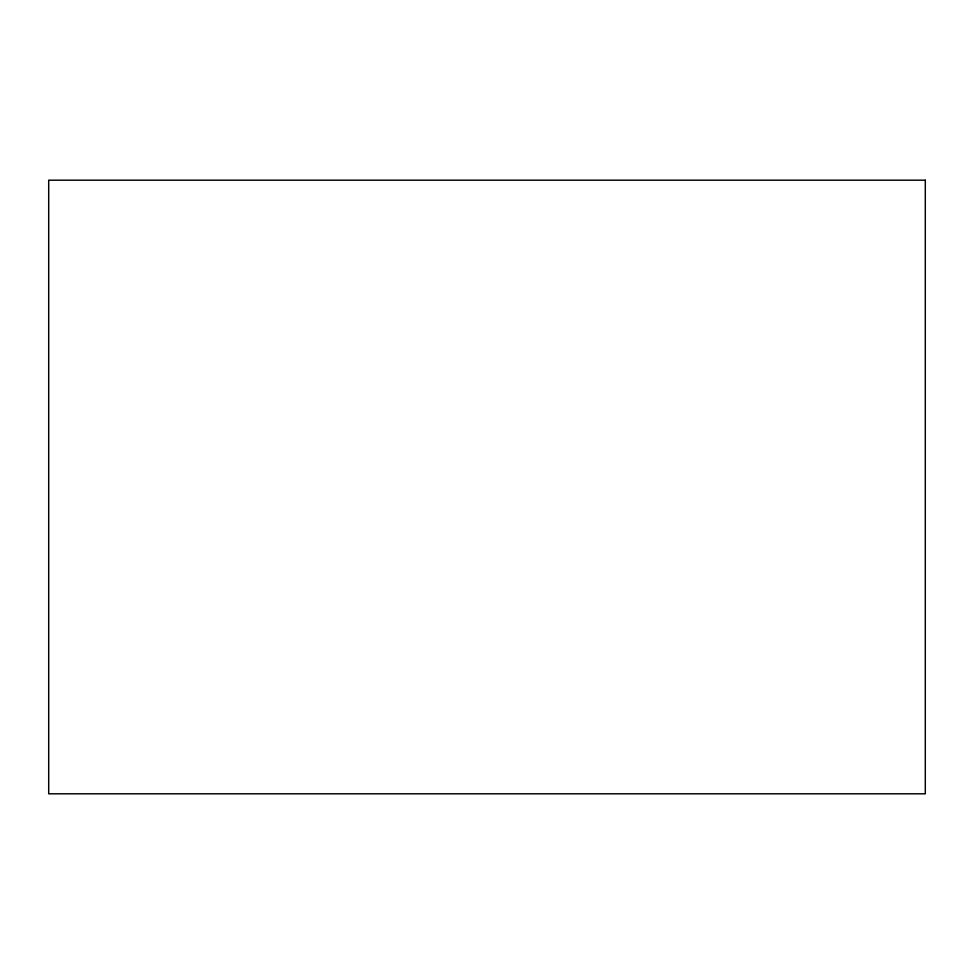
<?xml version="1.0" encoding="UTF-8"?>
<svg xmlns="http://www.w3.org/2000/svg" width="974" height="974" viewBox="0 0 974 974"><rect width="100%" height="100%" fill="white"/><g stroke="black" fill="none" stroke-linecap="round" stroke-linejoin="round"><path stroke-width="1.46" d="M925.3 180.19L48.7 180.19L48.7 793.81L925.3 793.81L925.3 180.19"/></g></svg>
